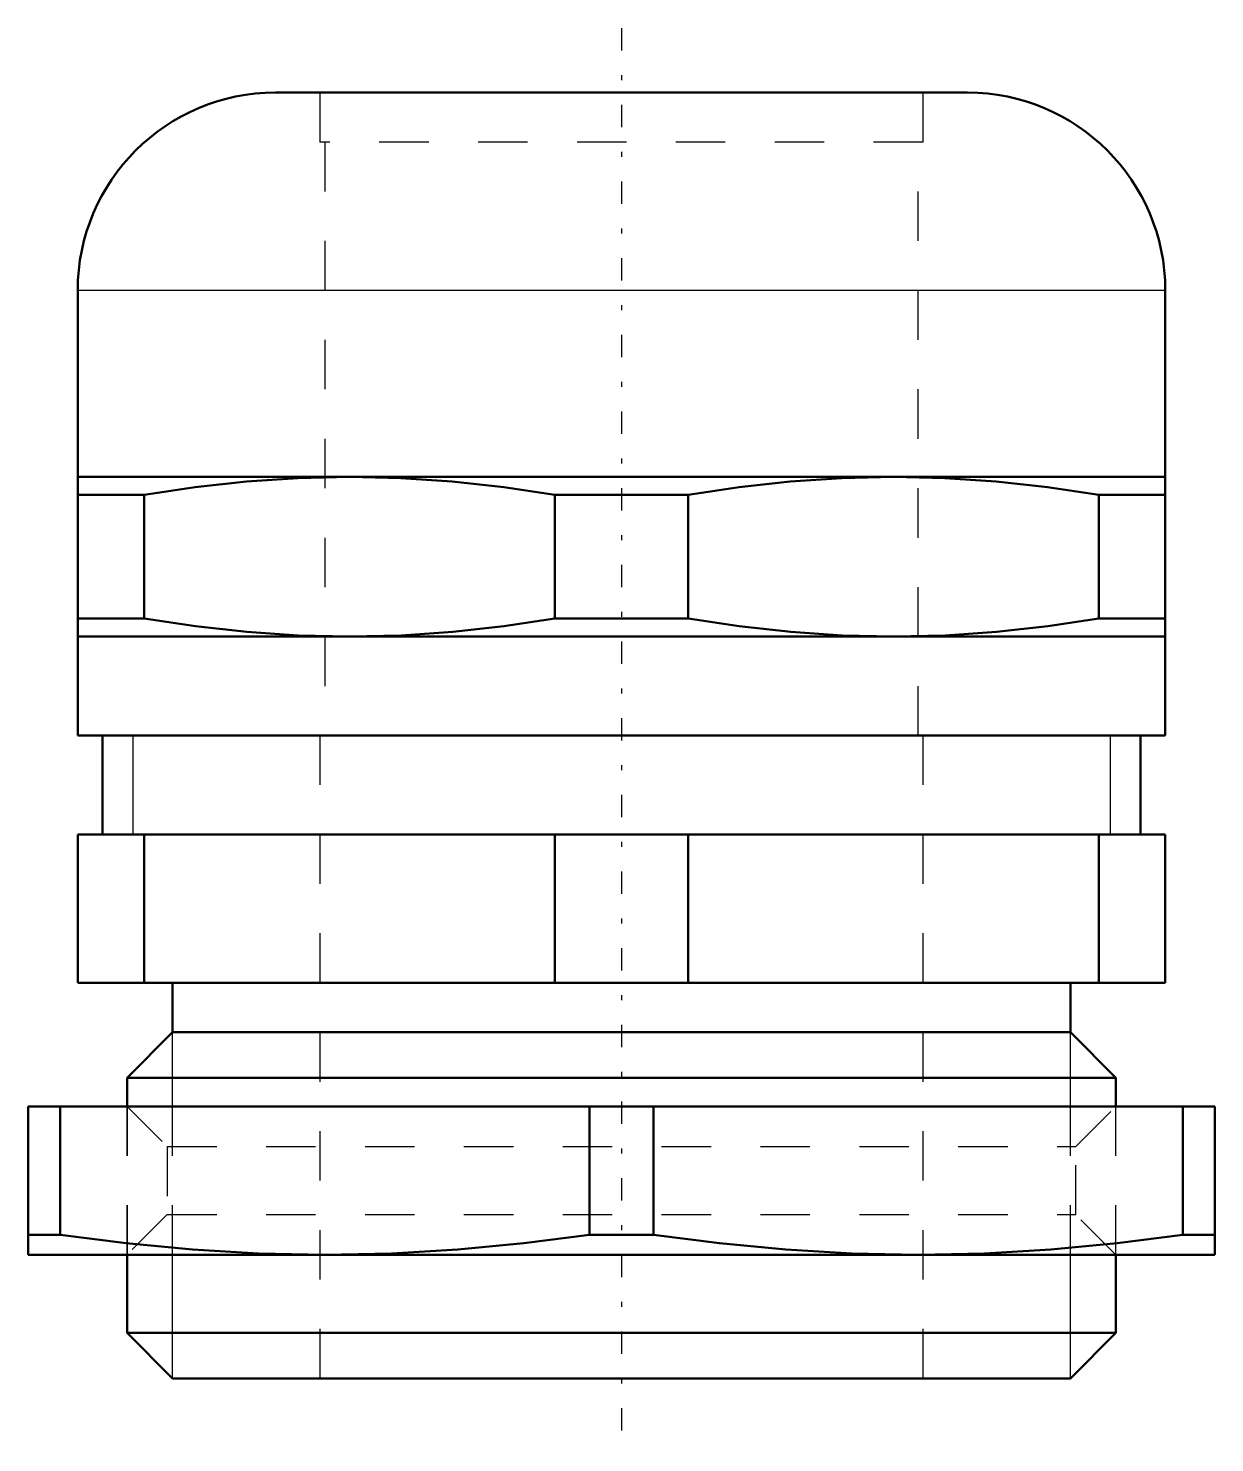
# Model space of a CAD drawing. Header units: millimetres. Extents: x -12 to 12, y -1.3 to 27.3.
import ezdxf

# ---------------------------------------------------------------- set-up
doc = ezdxf.new("R2010")
doc.units = ezdxf.units.MM
doc.linetypes.add('Center', pattern=[1.5, 0.45, -0.5, 0.05, -0.5])
doc.linetypes.add('Dashed', pattern=[2, 1, -1])
for name, color, linetype, lineweight in [('AM_0', 7, 'Continuous', 50), ('AM_4', 3, 'Continuous', 25), ('AM_5', 3, 'Continuous', 25), ('AM_7', 7, 'Center', 25), ('AM_9', 6, 'Dashed', 25)]:
    doc.layers.add(name, color=color, linetype=linetype, lineweight=lineweight)

# ---------------------------------------------------------------- blocks, each defined once
blk = doc.blocks.new('1_2411_821_02_0_in_2411_821_12__3')
at = {"layer": 'AM_0'}
for p, q in [((-12, 5.5), (12, 5.5)), ((-12, 5.5), (-12, 2.5)), ((-11.356, 2.902), (-11.356, 5.5)), ((-0.644, 5.5), (-0.644, 2.902)), ((0.644, 2.902), (0.644, 5.5)), ((11.356, 5.5), (11.356, 2.902)), ((12, 2.5), (12, 5.5)), ((-12, 2.902), (-11.356, 2.902)), ((-0.644, 2.902), (0.644, 2.902)), ((11.356, 2.902), (12, 2.902)), ((-12, 2.5), (12, 2.5))]:
    blk.add_line(p, q, dxfattribs=at)
for points in [[(-6, 2.5), (-7.34, 2.527), (-8.678, 2.605), (-10.019, 2.732), (-11.356, 2.902)], [(-0.644, 2.902), (-1.976, 2.733), (-3.312, 2.606), (-4.655, 2.527), (-6, 2.5)], [(6, 2.5), (4.66, 2.527), (3.322, 2.605), (1.981, 2.732), (0.644, 2.902)], [(11.356, 2.902), (10.024, 2.733), (8.688, 2.606), (7.345, 2.527), (6, 2.5)]]:
    blk.add_lwpolyline(points, dxfattribs=at)
at = {"layer": 'AM_5', "linetype": 'Dashed'}
for p, q in [((-10, 2.5), (-10, 5.5)), ((10, 2.5), (10, 5.5))]:
    blk.add_line(p, q, dxfattribs=at)
at = {"layer": 'AM_9'}
for p, q in [((-10, 5.5), (-9.188, 4.688)), ((9.188, 4.688), (10, 5.5)), ((-9.188, 4.688), (-9.188, 3.312)), ((-9.188, 4.688), (9.188, 4.688)), ((9.188, 3.312), (9.188, 4.688)), ((-9.188, 3.312), (-10, 2.5)), ((-9.188, 3.312), (9.188, 3.312)), ((10, 2.5), (9.188, 3.312))]:
    blk.add_line(p, q, dxfattribs=at)
blk = doc.blocks.new('2_2411_821_12__01_0_in_2411_821_12__3')
at = {"layer": 'AM_0'}
for p, q in [((7, 26), (-7, 26)), ((-11, 22), (-11, 13)), ((11, 13), (11, 22)), ((11, 18.228), (-11, 18.228)), ((-9.653, 17.864), (-11, 17.864)), ((-9.653, 15.364), (-9.653, 17.864)), ((1.347, 17.864), (-1.347, 17.864)), ((-1.347, 17.864), (-1.347, 15.364)), ((1.347, 15.364), (1.347, 17.864)), ((11, 17.864), (9.653, 17.864)), ((9.653, 17.864), (9.653, 15.364)), ((-9.653, 15.364), (-11, 15.364)), ((1.347, 15.364), (-1.347, 15.364)), ((11, 15.364), (9.653, 15.364)), ((11, 15), (-11, 15)), ((11, 13), (-11, 13)), ((-10.5, 13), (-10.5, 11)), ((10.5, 11), (10.5, 13)), ((-11, 11), (-11, 8)), ((11, 11), (-11, 11)), ((-9.653, 8), (-9.653, 11)), ((-1.347, 11), (-1.347, 8)), ((1.347, 8), (1.347, 11)), ((9.653, 11), (9.653, 8)), ((11, 8), (11, 11)), ((11, 8), (-11, 8)), ((-9.08, 8), (-9.08, 7)), ((9.08, 7), (9.08, 8)), ((-9.08, 7), (-10, 6.08)), ((9.08, 7), (-9.08, 7)), ((10, 6.08), (9.08, 7)), ((-10, 6.08), (-10, 5.5)), ((10, 6.08), (-10, 6.08)), ((10, 5.5), (10, 6.08)), ((-10, 2.5), (-10, 0.92)), ((10, 0.92), (10, 2.5)), ((-10, 0.92), (-9.08, 0)), ((10, 0.92), (-10, 0.92)), ((9.08, 0), (10, 0.92)), ((9.08, 0), (-9.08, 0))]:
    blk.add_line(p, q, dxfattribs=at)
for points in [[(-9.653, 17.864), (-8.622, 18.018), (-7.588, 18.133), (-6.545, 18.204), (-5.5, 18.228)], [(-5.5, 18.228), (-4.461, 18.204), (-3.423, 18.134), (-2.383, 18.019), (-1.347, 17.864)], [(1.347, 17.864), (2.378, 18.018), (3.412, 18.133), (4.455, 18.204), (5.5, 18.228)], [(5.5, 18.228), (6.539, 18.204), (7.577, 18.134), (8.617, 18.019), (9.653, 17.864)], [(-5.5, 15), (-6.539, 15.024), (-7.577, 15.094), (-8.617, 15.209), (-9.653, 15.364)], [(-1.347, 15.364), (-2.378, 15.21), (-3.412, 15.095), (-4.455, 15.024), (-5.5, 15)], [(5.5, 15), (4.461, 15.024), (3.423, 15.094), (2.383, 15.209), (1.347, 15.364)], [(9.653, 15.364), (8.622, 15.21), (7.588, 15.095), (6.545, 15.024), (5.5, 15)]]:
    blk.add_lwpolyline(points, dxfattribs=at)
for centre, start, end in [((-7, 22), 90, 180), ((7, 22), 0, 90)]:
    blk.add_arc(centre, 4, start, end, dxfattribs=at)
at = {"layer": 'AM_4'}
blk.add_line((11, 22), (-11, 22), dxfattribs=at)
at = {"layer": 'AM_5'}
for p, q in [((-9.886, 13), (-9.886, 11)), ((9.886, 13), (9.886, 11)), ((-9.08, 5.5), (-9.08, 7)), ((9.08, 5.5), (9.08, 7)), ((-9.08, 0), (-9.08, 2.5)), ((9.08, 0), (9.08, 2.5))]:
    blk.add_line(p, q, dxfattribs=at)
at = {"layer": 'AM_5', "linetype": 'Dashed'}
for p, q in [((-9.08, 2.5), (-9.08, 5.5)), ((9.08, 2.5), (9.08, 5.5))]:
    blk.add_line(p, q, dxfattribs=at)
at = {"layer": 'AM_7'}
blk.add_line((0, 27.3), (0, -1.3), dxfattribs=at)
at = {"layer": 'AM_9'}
for p, q in [((-6.1, 26), (-6.1, 25)), ((6.1, 25), (6.1, 26)), ((6.1, 25), (-6.1, 25)), ((-6, 25), (-6, 13)), ((6, 13), (6, 25)), ((-6.1, 13), (-6.1, 0)), ((6.1, 0), (6.1, 13)), ((-10, 5.5), (-10, 2.5)), ((10, 2.5), (10, 5.5))]:
    blk.add_line(p, q, dxfattribs=at)

msp = doc.modelspace()

# ---------------------------------------------------------------- block references
for name in ['2_2411_821_12__01_0_in_2411_821_12__3', '1_2411_821_02_0_in_2411_821_12__3']:
    msp.add_blockref(name, (0, 0))

doc.saveas('drawing.dxf')
